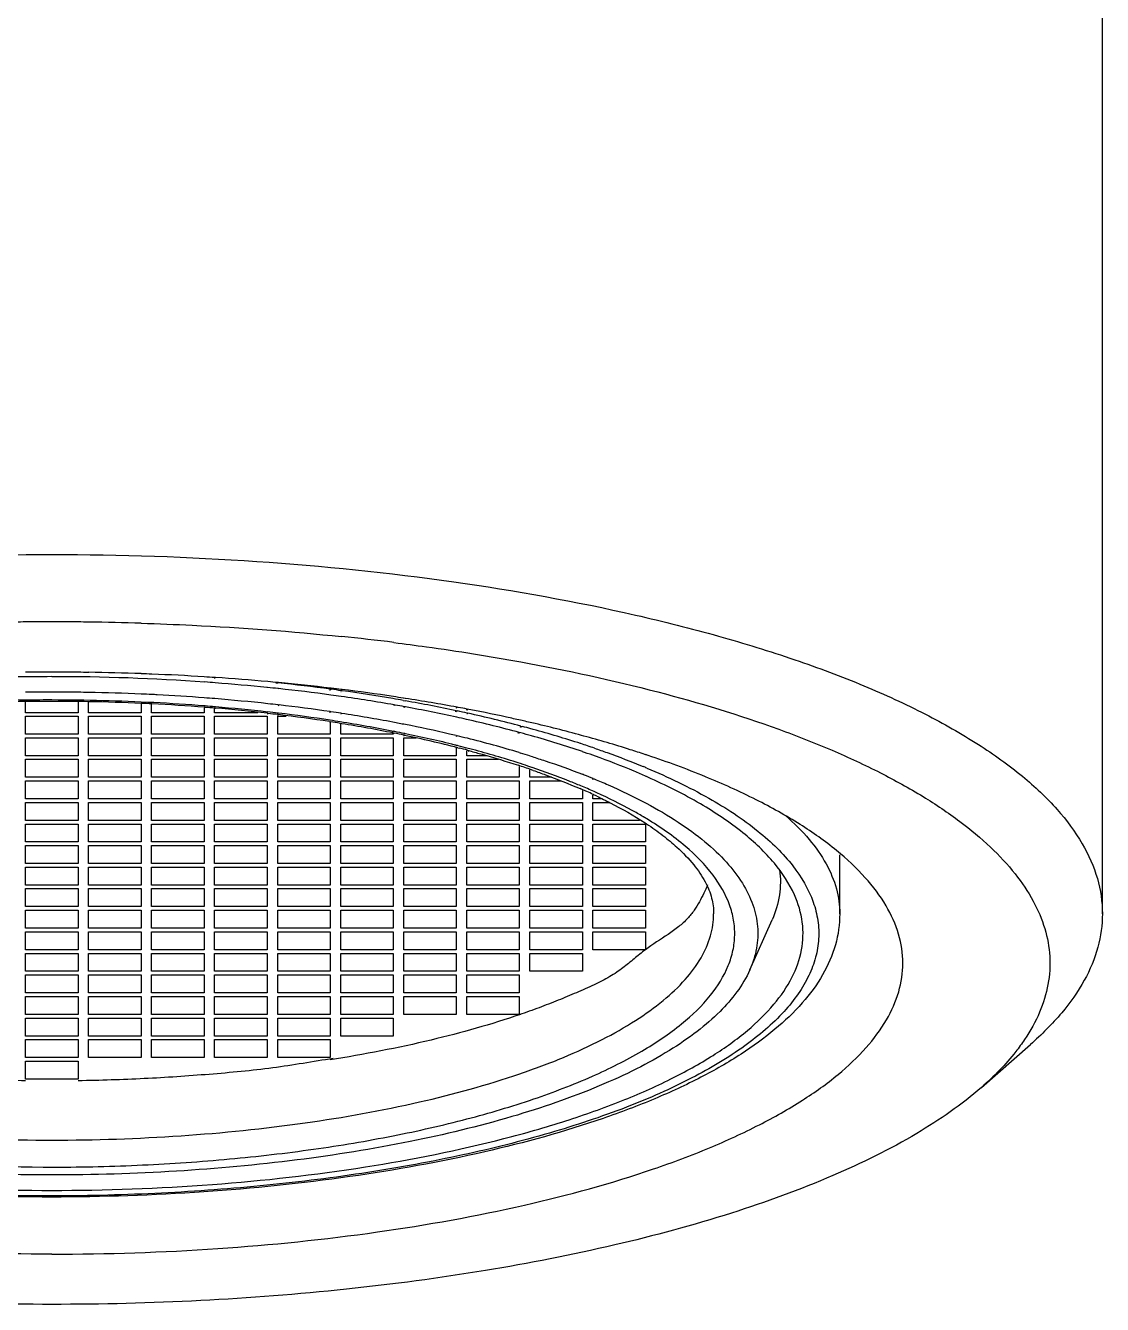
# Model space of a CAD drawing. Extents: x 0 to 1128, y 0 to 827.
# Drawn here: x 135.85 to 146.1, y 221.88 to 234.05 of the extents above; entities that cross this region are included whole.
import ezdxf

# ---------------------------------------------------------------- set-up
doc = ezdxf.new("R2010")
doc.units = 0
doc.header["$LTSCALE"] = 10
doc.header["$MEASUREMENT"] = 0
doc.layers.get('0').update_dxf_attribs({"linetype": 'CONTINUOUS'})
doc.layers.add('02___PRT_ALL_AXES', color=7, linetype='CONTINUOUS')

msp = doc.modelspace()

# ---------------------------------------------------------------- linework, layer by layer
at = {"color": 9, "linetype": 'Continuous'}
for p, q in [((138.236, 227.795), (138.255, 227.793)), ((138.236, 227.794), (138.255, 227.793)), ((138.748, 227.727), (138.756, 227.726)), ((138.755, 227.733), (138.763, 227.732)), ((138.854, 227.712), (138.859, 227.712)), ((138.862, 227.719), (138.866, 227.718)), ((136.105, 227.63), (136.083, 227.63)), ((137.559, 227.567), (137.554, 227.567)), ((137.563, 227.573), (137.558, 227.574)), ((137.658, 227.559), (137.654, 227.56)), ((137.662, 227.565), (137.658, 227.565)), ((139.449, 227.626), (139.47, 227.622)), ((138.258, 227.499), (138.253, 227.5)), ((138.262, 227.504), (138.258, 227.504)), ((139.945, 227.523), (139.957, 227.521)), ((139.954, 227.528), (139.965, 227.526)), ((140.053, 227.502), (140.06, 227.501)), ((140.059, 227.505), (140.065, 227.504)), ((139.358, 227.324), (139.347, 227.326)), ((139.367, 227.329), (139.356, 227.332)), ((139.461, 227.304), (139.455, 227.305)), ((139.47, 227.309), (139.463, 227.31)), ((140.558, 227.377), (140.573, 227.372)), ((140.57, 227.382), (140.585, 227.378)), ((140.082, 227.165), (140.067, 227.169)), ((141.737, 226.517), (141.73, 226.521)), ((141.736, 226.516), (141.73, 226.521)), ((136.125, 222.909), (136.105, 222.91)), ((136.125, 222.909), (136.105, 222.909))]:
    msp.add_line(p, q, dxfattribs=at)
at = {"color": 7, "linetype": 'Continuous'}
for p, q in [((138.157, 227.748), (138.152, 227.748)), ((138.158, 227.749), (138.154, 227.75)), ((138.263, 227.738), (138.258, 227.739)), ((138.262, 227.737), (138.258, 227.738)), ((135.854, 227.509), (135.854, 227.612)), ((136.354, 227.612), (136.354, 227.509)), ((136.454, 227.509), (136.454, 227.609)), ((136.954, 227.597), (136.954, 227.509)), ((137.054, 227.509), (137.054, 227.593)), ((137.553, 227.556), (137.558, 227.555)), ((137.554, 227.556), (137.554, 227.509)), ((137.557, 227.561), (137.561, 227.561)), ((137.653, 227.548), (137.657, 227.548)), ((137.654, 227.509), (137.654, 227.548)), ((137.656, 227.553), (137.661, 227.552)), ((138.256, 227.58), (138.264, 227.579)), ((138.26, 227.584), (138.268, 227.583)), ((139.368, 227.578), (139.357, 227.581)), ((139.373, 227.582), (139.361, 227.584)), ((139.464, 227.559), (139.453, 227.562)), ((139.472, 227.564), (139.46, 227.566)), ((136.354, 227.509), (135.854, 227.509)), ((135.854, 227.304), (135.854, 227.475)), ((135.854, 227.475), (136.354, 227.475)), ((136.354, 227.475), (136.354, 227.304)), ((136.954, 227.509), (136.454, 227.509)), ((136.454, 227.304), (136.454, 227.475)), ((136.454, 227.475), (136.954, 227.475)), ((136.954, 227.475), (136.954, 227.304)), ((137.554, 227.509), (137.054, 227.509)), ((137.054, 227.304), (137.054, 227.475)), ((137.054, 227.475), (137.554, 227.475)), ((137.554, 227.475), (137.554, 227.304)), ((138.066, 227.509), (137.654, 227.509)), ((137.654, 227.304), (137.654, 227.475)), ((137.654, 227.475), (138.154, 227.475)), ((138.153, 227.498), (138.157, 227.498)), ((138.154, 227.475), (138.154, 227.304)), ((138.157, 227.503), (138.162, 227.502)), ((138.251, 227.486), (138.256, 227.485)), ((138.254, 227.304), (138.254, 227.475)), ((138.254, 227.475), (138.336, 227.475)), ((138.257, 227.491), (138.261, 227.49)), ((138.747, 227.514), (138.755, 227.513)), ((138.753, 227.519), (138.761, 227.518)), ((138.853, 227.5), (138.858, 227.499)), ((138.858, 227.503), (138.862, 227.503)), ((138.748, 227.423), (138.759, 227.422)), ((138.748, 227.423), (138.759, 227.422)), ((138.754, 227.422), (138.754, 227.304)), ((138.844, 227.408), (138.865, 227.405)), ((138.854, 227.304), (138.854, 227.404)), ((139.345, 227.313), (139.356, 227.311)), ((139.352, 227.317), (139.362, 227.315)), ((139.354, 227.311), (139.354, 227.304)), ((140.556, 227.312), (140.541, 227.316)), ((140.569, 227.317), (140.554, 227.321)), ((136.354, 227.304), (135.854, 227.304)), ((135.854, 227.099), (135.854, 227.27)), ((135.854, 227.27), (136.354, 227.27)), ((136.354, 227.27), (136.354, 227.099)), ((136.954, 227.304), (136.454, 227.304)), ((136.454, 227.099), (136.454, 227.27)), ((136.454, 227.27), (136.954, 227.27)), ((136.954, 227.27), (136.954, 227.099)), ((137.554, 227.304), (137.054, 227.304)), ((137.054, 227.099), (137.054, 227.27)), ((137.054, 227.27), (137.554, 227.27)), ((137.554, 227.27), (137.554, 227.099)), ((138.154, 227.304), (137.654, 227.304)), ((137.654, 227.099), (137.654, 227.27)), ((137.654, 227.27), (138.154, 227.27)), ((138.154, 227.27), (138.154, 227.099)), ((138.754, 227.304), (138.254, 227.304)), ((138.254, 227.099), (138.254, 227.27)), ((138.254, 227.27), (138.754, 227.27)), ((138.754, 227.27), (138.754, 227.099)), ((139.354, 227.304), (138.854, 227.304)), ((138.854, 227.099), (138.854, 227.27)), ((138.854, 227.27), (139.354, 227.27)), ((139.354, 227.27), (139.354, 227.099)), ((139.452, 227.293), (139.459, 227.292)), ((139.454, 227.099), (139.454, 227.27)), ((139.454, 227.27), (139.571, 227.27)), ((139.456, 227.295), (139.462, 227.294)), ((139.95, 227.289), (139.959, 227.287)), ((139.953, 227.291), (139.963, 227.289)), ((136.354, 227.099), (135.854, 227.099)), ((135.854, 226.894), (135.854, 227.065)), ((135.854, 227.065), (136.354, 227.065)), ((136.354, 227.065), (136.354, 226.894)), ((136.954, 227.099), (136.454, 227.099)), ((136.454, 226.894), (136.454, 227.065)), ((136.454, 227.065), (136.954, 227.065)), ((136.954, 227.065), (136.954, 226.894)), ((137.554, 227.099), (137.054, 227.099)), ((137.054, 226.894), (137.054, 227.065)), ((137.054, 227.065), (137.554, 227.065)), ((137.554, 227.065), (137.554, 226.894)), ((138.154, 227.099), (137.654, 227.099)), ((137.654, 226.894), (137.654, 227.065)), ((137.654, 227.065), (138.154, 227.065)), ((138.154, 227.065), (138.154, 226.894)), ((138.754, 227.099), (138.254, 227.099)), ((138.254, 226.894), (138.254, 227.065)), ((138.254, 227.065), (138.754, 227.065)), ((138.754, 227.065), (138.754, 226.894)), ((139.354, 227.099), (138.854, 227.099)), ((138.854, 226.894), (138.854, 227.065)), ((138.854, 227.065), (139.354, 227.065)), ((139.354, 227.065), (139.354, 226.894)), ((139.954, 227.099), (139.454, 227.099)), ((139.454, 226.894), (139.454, 227.065)), ((139.454, 227.065), (139.954, 227.065)), ((139.954, 227.173), (139.954, 227.099)), ((139.954, 227.065), (139.954, 226.894)), ((139.968, 227.176), (139.982, 227.172)), ((140.054, 227.099), (140.054, 227.147)), ((140.245, 227.099), (140.054, 227.099)), ((140.054, 226.894), (140.054, 227.065)), ((140.054, 227.065), (140.355, 227.065)), ((140.061, 227.152), (140.074, 227.148)), ((140.066, 227.145), (140.074, 227.142)), ((140.074, 227.148), (140.082, 227.146)), ((140.553, 227.13), (140.567, 227.125)), ((140.654, 227.097), (140.675, 227.092)), ((140.655, 227.098), (140.675, 227.092)), ((140.554, 226.997), (140.554, 226.894)), ((140.654, 226.894), (140.654, 226.964)), ((136.354, 226.894), (135.854, 226.894)), ((135.854, 226.689), (135.854, 226.86)), ((135.854, 226.86), (136.354, 226.86)), ((136.354, 226.86), (136.354, 226.689)), ((136.954, 226.894), (136.454, 226.894)), ((136.454, 226.689), (136.454, 226.86)), ((136.454, 226.86), (136.954, 226.86)), ((136.954, 226.86), (136.954, 226.689)), ((137.554, 226.894), (137.054, 226.894)), ((137.054, 226.689), (137.054, 226.86)), ((137.054, 226.86), (137.554, 226.86)), ((137.554, 226.86), (137.554, 226.689)), ((138.154, 226.894), (137.654, 226.894)), ((137.654, 226.689), (137.654, 226.86)), ((137.654, 226.86), (138.154, 226.86)), ((138.154, 226.86), (138.154, 226.689)), ((138.754, 226.894), (138.254, 226.894)), ((138.254, 226.689), (138.254, 226.86)), ((138.254, 226.86), (138.754, 226.86)), ((138.754, 226.86), (138.754, 226.689)), ((139.354, 226.894), (138.854, 226.894)), ((138.854, 226.689), (138.854, 226.86)), ((138.854, 226.86), (139.354, 226.86)), ((139.354, 226.86), (139.354, 226.689)), ((139.954, 226.894), (139.454, 226.894)), ((139.454, 226.689), (139.454, 226.86)), ((139.454, 226.86), (139.954, 226.86)), ((139.954, 226.86), (139.954, 226.689)), ((140.554, 226.894), (140.054, 226.894)), ((140.054, 226.689), (140.054, 226.86)), ((140.054, 226.86), (140.554, 226.86)), ((140.554, 226.86), (140.554, 226.689)), ((140.862, 226.894), (140.654, 226.894)), ((140.654, 226.689), (140.654, 226.86)), ((140.654, 226.86), (140.95, 226.86)), ((141.249, 226.88), (141.26, 226.876)), ((141.257, 226.882), (141.268, 226.878)), ((141.154, 226.768), (141.154, 226.689)), ((141.254, 226.689), (141.254, 226.723)), ((136.354, 226.689), (135.854, 226.689)), ((135.854, 226.483), (135.854, 226.654)), ((135.854, 226.654), (136.354, 226.654)), ((136.354, 226.654), (136.354, 226.483)), ((136.954, 226.689), (136.454, 226.689)), ((136.454, 226.483), (136.454, 226.654)), ((136.454, 226.654), (136.954, 226.654)), ((136.954, 226.654), (136.954, 226.483)), ((137.554, 226.689), (137.054, 226.689)), ((137.054, 226.483), (137.054, 226.654)), ((137.054, 226.654), (137.554, 226.654)), ((137.554, 226.654), (137.554, 226.483)), ((138.154, 226.689), (137.654, 226.689)), ((137.654, 226.483), (137.654, 226.654)), ((137.654, 226.654), (138.154, 226.654)), ((138.154, 226.654), (138.154, 226.483)), ((138.754, 226.689), (138.254, 226.689)), ((138.254, 226.483), (138.254, 226.654)), ((138.254, 226.654), (138.754, 226.654)), ((138.754, 226.654), (138.754, 226.483)), ((139.354, 226.689), (138.854, 226.689)), ((138.854, 226.483), (138.854, 226.654)), ((138.854, 226.654), (139.354, 226.654)), ((139.354, 226.654), (139.354, 226.483)), ((139.954, 226.689), (139.454, 226.689)), ((139.454, 226.483), (139.454, 226.654)), ((139.454, 226.654), (139.954, 226.654)), ((139.954, 226.654), (139.954, 226.483)), ((140.554, 226.689), (140.054, 226.689)), ((140.054, 226.483), (140.054, 226.654)), ((140.054, 226.654), (140.554, 226.654)), ((140.554, 226.654), (140.554, 226.483)), ((141.154, 226.689), (140.654, 226.689)), ((140.654, 226.483), (140.654, 226.654)), ((140.654, 226.654), (141.154, 226.654)), ((141.154, 226.654), (141.154, 226.483)), ((141.332, 226.689), (141.254, 226.689)), ((141.254, 226.483), (141.254, 226.654)), ((141.254, 226.654), (141.408, 226.654)), ((136.354, 226.483), (135.854, 226.483)), ((136.954, 226.483), (136.454, 226.483)), ((137.554, 226.483), (137.054, 226.483)), ((138.154, 226.483), (137.654, 226.483)), ((138.754, 226.483), (138.254, 226.483)), ((139.354, 226.483), (138.854, 226.483)), ((139.954, 226.483), (139.454, 226.483)), ((140.554, 226.483), (140.054, 226.483)), ((141.154, 226.483), (140.654, 226.483)), ((141.699, 226.483), (141.254, 226.483)), ((135.854, 226.278), (135.854, 226.449)), ((135.854, 226.449), (136.354, 226.449)), ((136.354, 226.449), (136.354, 226.278)), ((136.454, 226.278), (136.454, 226.449)), ((136.454, 226.449), (136.954, 226.449)), ((136.954, 226.449), (136.954, 226.278)), ((137.054, 226.278), (137.054, 226.449)), ((137.054, 226.449), (137.554, 226.449)), ((137.554, 226.449), (137.554, 226.278)), ((137.654, 226.278), (137.654, 226.449)), ((137.654, 226.449), (138.154, 226.449)), ((138.154, 226.449), (138.154, 226.278)), ((138.254, 226.278), (138.254, 226.449)), ((138.254, 226.449), (138.754, 226.449)), ((138.754, 226.449), (138.754, 226.278)), ((138.854, 226.278), (138.854, 226.449)), ((138.854, 226.449), (139.354, 226.449)), ((139.354, 226.449), (139.354, 226.278)), ((139.454, 226.278), (139.454, 226.449)), ((139.454, 226.449), (139.954, 226.449)), ((139.954, 226.449), (139.954, 226.278)), ((140.054, 226.278), (140.054, 226.449)), ((140.054, 226.449), (140.554, 226.449)), ((140.554, 226.449), (140.554, 226.278)), ((140.654, 226.278), (140.654, 226.449)), ((140.654, 226.449), (141.154, 226.449)), ((141.154, 226.449), (141.154, 226.278)), ((141.254, 226.278), (141.254, 226.449)), ((141.254, 226.449), (141.754, 226.449)), ((141.754, 226.449), (141.754, 226.278)), ((136.354, 226.278), (135.854, 226.278)), ((135.854, 226.073), (135.854, 226.244)), ((135.854, 226.244), (136.354, 226.244)), ((136.354, 226.244), (136.354, 226.073)), ((136.954, 226.278), (136.454, 226.278)), ((136.454, 226.073), (136.454, 226.244)), ((136.454, 226.244), (136.954, 226.244)), ((136.954, 226.244), (136.954, 226.073)), ((137.554, 226.278), (137.054, 226.278)), ((137.054, 226.073), (137.054, 226.244)), ((137.054, 226.244), (137.554, 226.244)), ((137.554, 226.244), (137.554, 226.073)), ((138.154, 226.278), (137.654, 226.278)), ((137.654, 226.073), (137.654, 226.244)), ((137.654, 226.244), (138.154, 226.244)), ((138.154, 226.244), (138.154, 226.073)), ((138.754, 226.278), (138.254, 226.278)), ((138.254, 226.073), (138.254, 226.244)), ((138.254, 226.244), (138.754, 226.244)), ((138.754, 226.244), (138.754, 226.073)), ((139.354, 226.278), (138.854, 226.278)), ((138.854, 226.073), (138.854, 226.244)), ((138.854, 226.244), (139.354, 226.244)), ((139.354, 226.244), (139.354, 226.073)), ((139.954, 226.278), (139.454, 226.278)), ((139.454, 226.073), (139.454, 226.244)), ((139.454, 226.244), (139.954, 226.244)), ((139.954, 226.244), (139.954, 226.073)), ((140.554, 226.278), (140.054, 226.278)), ((140.054, 226.073), (140.054, 226.244)), ((140.054, 226.244), (140.554, 226.244)), ((140.554, 226.244), (140.554, 226.073)), ((141.154, 226.278), (140.654, 226.278)), ((140.654, 226.073), (140.654, 226.244)), ((140.654, 226.244), (141.154, 226.244)), ((141.154, 226.244), (141.154, 226.073)), ((141.754, 226.278), (141.254, 226.278)), ((141.254, 226.073), (141.254, 226.244)), ((141.254, 226.244), (141.754, 226.244)), ((141.754, 226.244), (141.754, 226.073)), ((143.604, 225.595), (143.604, 226.155)), ((136.354, 226.073), (135.854, 226.073)), ((135.854, 225.868), (135.854, 226.039)), ((135.854, 226.039), (136.354, 226.039)), ((136.354, 226.039), (136.354, 225.868)), ((136.954, 226.073), (136.454, 226.073)), ((136.454, 225.868), (136.454, 226.039)), ((136.454, 226.039), (136.954, 226.039)), ((136.954, 226.039), (136.954, 225.868)), ((137.554, 226.073), (137.054, 226.073)), ((137.054, 225.868), (137.054, 226.039)), ((137.054, 226.039), (137.554, 226.039)), ((137.554, 226.039), (137.554, 225.868)), ((138.154, 226.073), (137.654, 226.073)), ((137.654, 225.868), (137.654, 226.039)), ((137.654, 226.039), (138.154, 226.039)), ((138.154, 226.039), (138.154, 225.868)), ((138.754, 226.073), (138.254, 226.073)), ((138.254, 225.868), (138.254, 226.039)), ((138.254, 226.039), (138.754, 226.039)), ((138.754, 226.039), (138.754, 225.868)), ((139.354, 226.073), (138.854, 226.073)), ((138.854, 225.868), (138.854, 226.039)), ((138.854, 226.039), (139.354, 226.039)), ((139.354, 226.039), (139.354, 225.868)), ((139.954, 226.073), (139.454, 226.073)), ((139.454, 225.868), (139.454, 226.039)), ((139.454, 226.039), (139.954, 226.039)), ((139.954, 226.039), (139.954, 225.868)), ((140.554, 226.073), (140.054, 226.073)), ((140.054, 225.868), (140.054, 226.039)), ((140.054, 226.039), (140.554, 226.039)), ((140.554, 226.039), (140.554, 225.868)), ((141.154, 226.073), (140.654, 226.073)), ((140.654, 225.868), (140.654, 226.039)), ((140.654, 226.039), (141.154, 226.039)), ((141.154, 226.039), (141.154, 225.868)), ((141.754, 226.073), (141.254, 226.073)), ((141.254, 225.868), (141.254, 226.039)), ((141.254, 226.039), (141.754, 226.039)), ((141.754, 226.039), (141.754, 225.868)), ((136.354, 225.868), (135.854, 225.868)), ((136.954, 225.868), (136.454, 225.868)), ((137.554, 225.868), (137.054, 225.868)), ((138.154, 225.868), (137.654, 225.868)), ((138.754, 225.868), (138.254, 225.868)), ((139.354, 225.868), (138.854, 225.868)), ((139.954, 225.868), (139.454, 225.868)), ((140.554, 225.868), (140.054, 225.868)), ((141.154, 225.868), (140.654, 225.868)), ((141.754, 225.868), (141.254, 225.868)), ((135.854, 225.663), (135.854, 225.834)), ((135.854, 225.834), (136.354, 225.834)), ((136.354, 225.834), (136.354, 225.663)), ((136.454, 225.663), (136.454, 225.834)), ((136.454, 225.834), (136.954, 225.834)), ((136.954, 225.834), (136.954, 225.663)), ((137.054, 225.663), (137.054, 225.834)), ((137.054, 225.834), (137.554, 225.834)), ((137.554, 225.834), (137.554, 225.663)), ((137.654, 225.663), (137.654, 225.834)), ((137.654, 225.834), (138.154, 225.834)), ((138.154, 225.834), (138.154, 225.663)), ((138.254, 225.663), (138.254, 225.834)), ((138.254, 225.834), (138.754, 225.834)), ((138.754, 225.834), (138.754, 225.663)), ((138.854, 225.663), (138.854, 225.834)), ((138.854, 225.834), (139.354, 225.834)), ((139.354, 225.834), (139.354, 225.663)), ((139.454, 225.663), (139.454, 225.834)), ((139.454, 225.834), (139.954, 225.834)), ((139.954, 225.834), (139.954, 225.663)), ((140.054, 225.663), (140.054, 225.834)), ((140.054, 225.834), (140.554, 225.834)), ((140.554, 225.834), (140.554, 225.663)), ((140.654, 225.663), (140.654, 225.834)), ((140.654, 225.834), (141.154, 225.834)), ((141.154, 225.834), (141.154, 225.663)), ((141.254, 225.663), (141.254, 225.834)), ((141.254, 225.834), (141.754, 225.834)), ((141.754, 225.834), (141.754, 225.663)), ((136.354, 225.663), (135.854, 225.663)), ((135.854, 225.457), (135.854, 225.628)), ((135.854, 225.628), (136.354, 225.628)), ((136.354, 225.628), (136.354, 225.457)), ((136.954, 225.663), (136.454, 225.663)), ((136.454, 225.457), (136.454, 225.628)), ((136.454, 225.628), (136.954, 225.628)), ((136.954, 225.628), (136.954, 225.457)), ((137.554, 225.663), (137.054, 225.663)), ((137.054, 225.457), (137.054, 225.628)), ((137.054, 225.628), (137.554, 225.628)), ((137.554, 225.628), (137.554, 225.457)), ((138.154, 225.663), (137.654, 225.663)), ((137.654, 225.457), (137.654, 225.628)), ((137.654, 225.628), (138.154, 225.628)), ((138.154, 225.628), (138.154, 225.457)), ((138.754, 225.663), (138.254, 225.663)), ((138.254, 225.457), (138.254, 225.628)), ((138.254, 225.628), (138.754, 225.628)), ((138.754, 225.628), (138.754, 225.457)), ((139.354, 225.663), (138.854, 225.663)), ((138.854, 225.457), (138.854, 225.628)), ((138.854, 225.628), (139.354, 225.628)), ((139.354, 225.628), (139.354, 225.457)), ((139.954, 225.663), (139.454, 225.663)), ((139.454, 225.457), (139.454, 225.628)), ((139.454, 225.628), (139.954, 225.628)), ((139.954, 225.628), (139.954, 225.457)), ((140.554, 225.663), (140.054, 225.663)), ((140.054, 225.457), (140.054, 225.628)), ((140.054, 225.628), (140.554, 225.628)), ((140.554, 225.628), (140.554, 225.457)), ((141.154, 225.663), (140.654, 225.663)), ((140.654, 225.457), (140.654, 225.628)), ((140.654, 225.628), (141.154, 225.628)), ((141.154, 225.628), (141.154, 225.457)), ((141.754, 225.663), (141.254, 225.663)), ((141.254, 225.457), (141.254, 225.628)), ((141.254, 225.628), (141.754, 225.628)), ((141.754, 225.628), (141.754, 225.457)), ((142.748, 225.06), (142.96, 225.537)), ((136.354, 225.457), (135.854, 225.457)), ((135.854, 225.252), (135.854, 225.423)), ((135.854, 225.423), (136.354, 225.423)), ((136.354, 225.423), (136.354, 225.252)), ((136.954, 225.457), (136.454, 225.457)), ((136.454, 225.252), (136.454, 225.423)), ((136.454, 225.423), (136.954, 225.423)), ((136.954, 225.423), (136.954, 225.252)), ((137.554, 225.457), (137.054, 225.457)), ((137.054, 225.252), (137.054, 225.423)), ((137.054, 225.423), (137.554, 225.423)), ((137.554, 225.423), (137.554, 225.252)), ((138.154, 225.457), (137.654, 225.457)), ((137.654, 225.252), (137.654, 225.423)), ((137.654, 225.423), (138.154, 225.423)), ((138.154, 225.423), (138.154, 225.252)), ((138.754, 225.457), (138.254, 225.457)), ((138.254, 225.252), (138.254, 225.423)), ((138.254, 225.423), (138.754, 225.423)), ((138.754, 225.423), (138.754, 225.252)), ((139.354, 225.457), (138.854, 225.457)), ((138.854, 225.252), (138.854, 225.423)), ((138.854, 225.423), (139.354, 225.423)), ((139.354, 225.423), (139.354, 225.252)), ((139.954, 225.457), (139.454, 225.457)), ((139.454, 225.252), (139.454, 225.423)), ((139.454, 225.423), (139.954, 225.423)), ((139.954, 225.423), (139.954, 225.252)), ((140.554, 225.457), (140.054, 225.457)), ((140.054, 225.252), (140.054, 225.423)), ((140.054, 225.423), (140.554, 225.423)), ((140.554, 225.423), (140.554, 225.252)), ((141.154, 225.457), (140.654, 225.457)), ((140.654, 225.252), (140.654, 225.423)), ((140.654, 225.423), (141.154, 225.423)), ((141.154, 225.423), (141.154, 225.252)), ((141.754, 225.457), (141.254, 225.457)), ((141.254, 225.252), (141.254, 225.423)), ((141.254, 225.423), (141.754, 225.423)), ((141.754, 225.423), (141.754, 225.252)), ((136.354, 225.252), (135.854, 225.252)), ((136.954, 225.252), (136.454, 225.252)), ((137.554, 225.252), (137.054, 225.252)), ((138.154, 225.252), (137.654, 225.252)), ((138.754, 225.252), (138.254, 225.252)), ((139.354, 225.252), (138.854, 225.252)), ((139.954, 225.252), (139.454, 225.252)), ((140.554, 225.252), (140.054, 225.252)), ((141.154, 225.252), (140.654, 225.252)), ((141.754, 225.252), (141.254, 225.252)), ((135.854, 225.047), (135.854, 225.218)), ((135.854, 225.218), (136.354, 225.218)), ((136.354, 225.218), (136.354, 225.047)), ((136.454, 225.047), (136.454, 225.218)), ((136.454, 225.218), (136.954, 225.218)), ((136.954, 225.218), (136.954, 225.047)), ((137.054, 225.047), (137.054, 225.218)), ((137.054, 225.218), (137.554, 225.218)), ((137.554, 225.218), (137.554, 225.047)), ((137.654, 225.047), (137.654, 225.218)), ((137.654, 225.218), (138.154, 225.218)), ((138.154, 225.218), (138.154, 225.047)), ((138.254, 225.047), (138.254, 225.218)), ((138.254, 225.218), (138.754, 225.218)), ((138.754, 225.218), (138.754, 225.047)), ((138.854, 225.047), (138.854, 225.218)), ((138.854, 225.218), (139.354, 225.218)), ((139.354, 225.218), (139.354, 225.047)), ((139.454, 225.047), (139.454, 225.218)), ((139.454, 225.218), (139.954, 225.218)), ((139.954, 225.218), (139.954, 225.047)), ((140.054, 225.047), (140.054, 225.218)), ((140.054, 225.218), (140.554, 225.218)), ((140.554, 225.218), (140.554, 225.047)), ((140.654, 225.047), (140.654, 225.218)), ((140.654, 225.218), (141.154, 225.218)), ((141.154, 225.218), (141.154, 225.047)), ((136.354, 225.047), (135.854, 225.047)), ((135.854, 224.842), (135.854, 225.013)), ((135.854, 225.013), (136.354, 225.013)), ((136.354, 225.013), (136.354, 224.842)), ((136.954, 225.047), (136.454, 225.047)), ((136.454, 224.842), (136.454, 225.013)), ((136.454, 225.013), (136.954, 225.013)), ((136.954, 225.013), (136.954, 224.842)), ((137.554, 225.047), (137.054, 225.047)), ((137.054, 224.842), (137.054, 225.013)), ((137.054, 225.013), (137.554, 225.013)), ((137.554, 225.013), (137.554, 224.842)), ((138.154, 225.047), (137.654, 225.047)), ((137.654, 224.842), (137.654, 225.013)), ((137.654, 225.013), (138.154, 225.013)), ((138.154, 225.013), (138.154, 224.842)), ((138.754, 225.047), (138.254, 225.047)), ((138.254, 224.842), (138.254, 225.013)), ((138.254, 225.013), (138.754, 225.013)), ((138.754, 225.013), (138.754, 224.842)), ((139.354, 225.047), (138.854, 225.047)), ((138.854, 224.842), (138.854, 225.013)), ((138.854, 225.013), (139.354, 225.013)), ((139.354, 225.013), (139.354, 224.842)), ((139.954, 225.047), (139.454, 225.047)), ((139.454, 224.842), (139.454, 225.013)), ((139.454, 225.013), (139.954, 225.013)), ((139.954, 225.013), (139.954, 224.842)), ((140.554, 225.047), (140.054, 225.047)), ((140.054, 224.842), (140.054, 225.013)), ((140.054, 225.013), (140.554, 225.013)), ((140.554, 225.013), (140.554, 224.842)), ((141.154, 225.047), (140.654, 225.047)), ((136.354, 224.842), (135.854, 224.842)), ((135.854, 224.637), (135.854, 224.808)), ((135.854, 224.808), (136.354, 224.808)), ((136.354, 224.808), (136.354, 224.637)), ((136.954, 224.842), (136.454, 224.842)), ((136.454, 224.637), (136.454, 224.808)), ((136.454, 224.808), (136.954, 224.808)), ((136.954, 224.808), (136.954, 224.637)), ((137.554, 224.842), (137.054, 224.842)), ((137.054, 224.637), (137.054, 224.808)), ((137.054, 224.808), (137.554, 224.808)), ((137.554, 224.808), (137.554, 224.637)), ((138.154, 224.842), (137.654, 224.842)), ((137.654, 224.637), (137.654, 224.808)), ((137.654, 224.808), (138.154, 224.808)), ((138.154, 224.808), (138.154, 224.637)), ((138.754, 224.842), (138.254, 224.842)), ((138.254, 224.637), (138.254, 224.808)), ((138.254, 224.808), (138.754, 224.808)), ((138.754, 224.808), (138.754, 224.637)), ((139.354, 224.842), (138.854, 224.842)), ((138.854, 224.637), (138.854, 224.808)), ((138.854, 224.808), (139.354, 224.808)), ((139.354, 224.808), (139.354, 224.637)), ((139.954, 224.842), (139.454, 224.842)), ((139.454, 224.637), (139.454, 224.808)), ((139.454, 224.808), (139.954, 224.808)), ((139.954, 224.808), (139.954, 224.637)), ((140.554, 224.842), (140.054, 224.842)), ((140.054, 224.637), (140.054, 224.808)), ((140.054, 224.808), (140.554, 224.808)), ((140.554, 224.808), (140.554, 224.637)), ((136.354, 224.637), (135.854, 224.637)), ((136.954, 224.637), (136.454, 224.637)), ((137.554, 224.637), (137.054, 224.637)), ((138.154, 224.637), (137.654, 224.637)), ((138.754, 224.637), (138.254, 224.637)), ((139.354, 224.637), (138.854, 224.637)), ((139.954, 224.637), (139.454, 224.637)), ((140.554, 224.637), (140.054, 224.637)), ((135.854, 224.431), (135.854, 224.602)), ((135.854, 224.602), (136.354, 224.602)), ((136.354, 224.602), (136.354, 224.431)), ((136.454, 224.431), (136.454, 224.602)), ((136.454, 224.602), (136.954, 224.602)), ((136.954, 224.602), (136.954, 224.431)), ((137.054, 224.431), (137.054, 224.602)), ((137.054, 224.602), (137.554, 224.602)), ((137.554, 224.602), (137.554, 224.431)), ((137.654, 224.431), (137.654, 224.602)), ((137.654, 224.602), (138.154, 224.602)), ((138.154, 224.602), (138.154, 224.431)), ((138.254, 224.431), (138.254, 224.602)), ((138.254, 224.602), (138.754, 224.602)), ((138.754, 224.602), (138.754, 224.431)), ((138.854, 224.431), (138.854, 224.602)), ((138.854, 224.602), (139.354, 224.602)), ((139.354, 224.602), (139.354, 224.431)), ((136.354, 224.431), (135.854, 224.431)), ((135.854, 224.226), (135.854, 224.397)), ((135.854, 224.397), (136.354, 224.397)), ((136.354, 224.397), (136.354, 224.226)), ((136.954, 224.431), (136.454, 224.431)), ((136.454, 224.226), (136.454, 224.397)), ((136.454, 224.397), (136.954, 224.397)), ((136.954, 224.397), (136.954, 224.226)), ((137.554, 224.431), (137.054, 224.431)), ((137.054, 224.226), (137.054, 224.397)), ((137.054, 224.397), (137.554, 224.397)), ((137.554, 224.397), (137.554, 224.226)), ((138.154, 224.431), (137.654, 224.431)), ((137.654, 224.226), (137.654, 224.397)), ((137.654, 224.397), (138.154, 224.397)), ((138.154, 224.397), (138.154, 224.226)), ((138.754, 224.431), (138.254, 224.431)), ((138.254, 224.226), (138.254, 224.397)), ((138.254, 224.397), (138.754, 224.397)), ((138.754, 224.397), (138.754, 224.226)), ((139.354, 224.431), (138.854, 224.431)), ((144.953, 223.942), (145.419, 224.35)), ((136.354, 224.226), (135.854, 224.226)), ((135.854, 224.021), (135.854, 224.192)), ((135.854, 224.192), (136.354, 224.192)), ((136.354, 224.192), (136.354, 224.021)), ((136.954, 224.226), (136.454, 224.226)), ((137.554, 224.226), (137.054, 224.226)), ((138.154, 224.226), (137.654, 224.226)), ((138.754, 224.226), (138.254, 224.226)), ((136.354, 224.021), (135.854, 224.021))]:
    msp.add_line(p, q, dxfattribs=at)
for centre, radius, start, end in [((136.105, 200.637), 27.737, 90.5165, 90.7236), ((136.105, 200.657), 27.717, 90.0001, 90.5166), ((136.104, 200.657), 27.717, 89.4834, 89.9999), ((136.104, 200.637), 27.737, 89.2764, 89.4835), ((136.106, 200.715), 27.659, 88.2389, 89.2771), ((136.358, 204.095), 24.269, 82.8935, 84.0782), ((136.113, 207.392), 20.46, 85.9457, 90.0248), ((136.163, 208.157), 19.694, 85.641, 85.9326), ((136.212, 208.766), 19.082, 84.1608, 85.65), ((136.105, 208.099), 19.606, 90.0001, 90.7311), ((136.104, 208.099), 19.606, 89.2689, 89.9999), ((136.104, 208.095), 19.61, 88.976, 89.2691), ((136.107, 208.211), 19.494, 87.5039, 88.9768), ((136.12, 208.535), 19.17, 87.2034, 87.5003), ((136.125, 208.638), 19.067, 87.0475, 87.2033), ((136.138, 208.887), 18.817, 85.6793, 87.049), ((136.268, 209.317), 18.529, 83.8325, 84.1438), ((136.356, 210.095), 17.746, 82.2125, 83.8309), ((136.444, 210.748), 17.087, 81.8765, 82.2082), ((136.104, 208.849), 18.768, 90.0001, 91.0742), ((136.104, 208.849), 18.768, 88.9258, 89.9999), ((136.107, 208.984), 18.633, 87.3905, 88.9269), ((136.122, 209.337), 18.28, 87.0693, 87.3861), ((136.138, 209.64), 17.977, 85.473, 87.0714), ((136.17, 209.333), 18.37, 85.3623, 85.6741), ((136.178, 210.168), 17.447, 85.1387, 85.451), ((136.211, 209.826), 17.875, 83.743, 85.3658), ((136.223, 210.692), 16.922, 83.4376, 85.1284), ((136.287, 210.553), 17.144, 83.3941, 83.731), ((136.361, 211.175), 16.518, 81.6724, 83.3718), ((136.596, 211.771), 16.053, 80.08, 81.8974), ((136.732, 212.561), 15.251, 79.697, 80.0292), ((136.944, 213.682), 14.11, 77.6631, 79.6809), ((136.304, 211.424), 16.185, 83.0705, 83.4094), ((136.387, 212.092), 15.513, 81.2448, 83.061), ((136.491, 212.095), 15.589, 81.2681, 81.6276), ((136.615, 212.886), 14.788, 79.3385, 81.2591), ((137.131, 214.548), 13.224, 77.24, 77.6536), ((137.423, 215.792), 11.946, 74.8062, 77.2855), ((136.532, 213.069), 14.524, 80.841, 81.1804), ((136.667, 213.882), 13.7, 78.6983, 80.767), ((136.809, 213.947), 13.709, 78.8106, 79.3146), ((136.887, 215.02), 12.542, 78.1803, 78.62), ((136.972, 214.762), 12.879, 76.9054, 78.8186), ((137.196, 215.752), 11.864, 76.5594, 76.8763), ((137.692, 216.793), 10.91, 74.1583, 74.7104), ((137.093, 215.983), 11.556, 75.5948, 78.1681), ((137.271, 216.067), 11.54, 76.0195, 76.5146), ((137.513, 217.022), 10.555, 73.2616, 76.0388), ((138.08, 218.115), 9.533, 71.1761, 74.2321), ((137.408, 217.247), 10.254, 75.0063, 75.4618), ((137.897, 218.335), 9.186, 72.5284, 73.1043), ((138.343, 218.9), 8.704, 71.0098, 71.1498), ((138.436, 219.167), 8.422, 70.2787, 71.0142), ((138.078, 219.499), 7.904, 70.8665, 71.8143), ((138.189, 219.821), 7.563, 70.7163, 70.8587), ((138.635, 220.456), 6.94, 68.552, 68.7178), ((138.715, 220.657), 6.724, 67.7829, 68.5553), ((139.249, 221.223), 6.21, 65.9643, 66.1145), ((138.921, 221.698), 5.548, 66.0347, 66.5116), ((138.977, 221.823), 5.411, 65.7757, 66.0338), ((139.05, 221.985), 5.234, 65.051, 65.7783), ((139.123, 222.143), 5.059, 64.7789, 65.0484), ((139.155, 222.209), 4.986, 64.622, 64.7786), ((140.107, 223.937), 3.011, 56.58, 56.9035)]:
    msp.add_arc(centre, radius, start, end, dxfattribs=at)
at = {"color": 9, "linetype": 'Continuous'}
for centre, radius, start, end in [((136.325, 209.473), 18.421, 82.419, 83.9872), ((136.433, 210.307), 17.58, 82.0581, 82.3813), ((136.536, 211.033), 16.847, 80.3849, 82.0486), ((136.089, 208.506), 19.124, 87.0467, 89.9515), ((136.137, 209.45), 18.179, 85.5163, 87.0467), ((136.172, 209.9), 17.728, 85.1913, 85.4988), ((136.24, 210.663), 16.961, 83.5085, 85.19), ((136.698, 212.019), 15.848, 80.0033, 80.367), ((136.855, 212.892), 14.96, 78.0427, 79.9304), ((136.302, 211.22), 16.402, 83.1528, 83.5043), ((136.409, 212.065), 15.55, 81.3279, 83.1546), ((136.515, 212.772), 14.835, 80.9465, 81.3218), ((137.093, 214.049), 13.779, 77.5707, 77.9704), ((137.311, 215.022), 12.782, 75.2295, 77.5568), ((136.691, 213.831), 13.761, 78.8332, 80.9757), ((136.861, 214.701), 12.875, 78.3373, 78.7728), ((137.117, 215.897), 11.652, 75.9678, 78.3499), ((137.632, 216.272), 11.492, 74.7034, 75.109), ((137.684, 216.464), 11.293, 74.578, 74.7026), ((137.906, 217.256), 10.47, 72.02, 74.5963), ((137.299, 216.637), 10.89, 75.7945, 75.9529), ((137.357, 216.865), 10.655, 75.267, 75.7958), ((138.289, 218.464), 9.203, 71.1058, 71.9628), ((137.695, 218.104), 9.371, 72.4256, 75.2423), ((137.925, 218.841), 8.598, 72.2711, 72.4027), ((137.993, 219.054), 8.375, 71.6002, 72.2735), ((138.075, 219.301), 8.114, 71.3153, 71.5982), ((139.091, 220.616), 6.906, 67.1916, 67.4935), ((138.895, 221.451), 5.813, 65.9328, 67.2765), ((139, 221.687), 5.555, 65.6397, 65.9284), ((139.873, 223.377), 3.651, 58.7234, 59.3055)]:
    msp.add_arc(centre, radius, start, end, dxfattribs=at)
at = {"color": 7, "linetype": 'Continuous'}
for points, knots in [([(126.104, 225.595), (126.104, 225.708), (126.139, 225.942), (126.291, 226.281), (126.538, 226.609), (126.874, 226.925), (127.298, 227.226), (127.805, 227.512), (128.39, 227.78), (129.049, 228.026), (129.775, 228.25), (130.853, 228.521), (132.317, 228.783), (134.174, 228.973), (135.454, 229.015), (136.104, 229.015)], [0, 0, 0, 0, 0.030298, 0.062672, 0.098774, 0.139689, 0.186011, 0.237975, 0.295565, 0.35858, 0.426682, 0.49943, 0.656656, 0.82537, 1, 1, 1, 1]), ([(136.104, 229.015), (136.755, 229.015), (138.035, 228.973), (139.892, 228.783), (141.356, 228.521), (142.434, 228.25), (143.16, 228.026), (143.819, 227.78), (144.404, 227.512), (144.911, 227.226), (145.335, 226.925), (145.671, 226.609), (145.917, 226.281), (146.07, 225.942), (146.104, 225.708), (146.104, 225.595)], [0, 0, 0, 0, 0.17463, 0.343344, 0.50057, 0.573318, 0.64142, 0.704435, 0.762025, 0.813989, 0.860311, 0.901226, 0.937328, 0.969702, 1, 1, 1, 1]), ([(136.956, 228.361), (137.117, 228.356), (137.753, 228.331), (138.389, 228.283), (138.862, 228.234)], [0, 0, 0, 0, 0.253073, 1, 1, 1, 1]), ([(139.361, 228.177), (139.464, 228.164), (139.867, 228.111), (140.269, 228.048), (140.567, 227.993)], [0, 0, 0, 0, 0.254905, 1, 1, 1, 1]), ([(140.567, 227.993), (141.005, 227.914), (141.834, 227.734), (142.821, 227.436), (143.521, 227.161), (143.981, 226.948), (144.388, 226.723), (144.741, 226.487), (145.036, 226.242), (145.273, 225.989), (145.45, 225.728), (145.564, 225.461), (145.614, 225.19), (145.596, 224.917), (145.513, 224.648), (145.419, 224.48), (145.363, 224.398)], [0, 0, 0, 0, 0.193301, 0.367621, 0.44667, 0.519903, 0.587147, 0.648367, 0.703698, 0.753511, 0.798484, 0.839686, 0.878609, 0.917075, 0.956981, 1, 1, 1, 1]), ([(136.104, 227.852), (135.982, 227.852), (135.497, 227.848), (135.012, 227.827), (134.649, 227.801)], [0, 0, 0, 0, 0.25135, 1, 1, 1, 1]), ([(140.082, 227.146), (140.122, 227.135), (140.277, 227.092), (140.431, 227.045), (140.545, 227.008)], [0, 0, 0, 0, 0.256695, 1, 1, 1, 1]), ([(140.675, 227.092), (140.717, 227.078), (140.878, 227.026), (141.037, 226.969), (141.154, 226.923)], [0, 0, 0, 0, 0.257707, 1, 1, 1, 1]), ([(141.763, 226.902), (141.725, 226.919), (141.565, 226.987), (141.402, 227.05), (141.278, 227.095)], [0, 0, 0, 0, 0.241307, 1, 1, 1, 1]), ([(140.687, 226.96), (140.726, 226.946), (140.876, 226.892), (141.024, 226.833), (141.133, 226.786)], [0, 0, 0, 0, 0.259415, 1, 1, 1, 1]), ([(141.268, 226.878), (141.312, 226.86), (141.479, 226.789), (141.644, 226.71), (141.763, 226.647)], [0, 0, 0, 0, 0.261568, 1, 1, 1, 1]), ([(143.173, 225.775), (143.124, 225.884), (142.98, 226.101), (142.671, 226.39), (142.263, 226.662), (141.949, 226.819), (141.778, 226.895)], [0, 0, 0, 0, 0.195236, 0.423871, 0.691599, 1, 1, 1, 1]), ([(141.291, 226.714), (141.334, 226.694), (141.491, 226.617), (141.644, 226.53), (141.751, 226.46)], [0, 0, 0, 0, 0.266469, 1, 1, 1, 1]), ([(141.763, 226.647), (141.866, 226.591), (142.059, 226.479), (142.316, 226.292), (142.524, 226.097), (142.68, 225.896), (142.783, 225.688), (142.831, 225.475), (142.821, 225.262), (142.777, 225.126), (142.748, 225.06)], [0, 0, 0, 0, 0.17066, 0.324044, 0.460871, 0.582809, 0.692763, 0.795118, 0.895522, 1, 1, 1, 1]), ([(141.765, 226.451), (141.819, 226.416), (141.918, 226.345), (142.071, 226.218), (142.211, 226.074), (142.324, 225.91), (142.39, 225.751), (142.404, 225.645), (142.404, 225.595)], [0, 0, 0, 0, 0.172518, 0.329912, 0.537726, 0.714188, 0.865038, 1, 1, 1, 1]), ([(143.031, 226.012), (143.042, 225.933), (143.042, 225.769), (142.994, 225.612), (142.96, 225.537)], [0, 0, 0, 0, 0.490737, 1, 1, 1, 1]), ([(142.346, 225.871), (142.335, 225.843), (142.31, 225.789), (142.269, 225.707), (142.219, 225.625), (142.154, 225.545), (142.07, 225.468), (141.934, 225.372), (141.824, 225.304), (141.754, 225.252)], [0, 0, 0, 0, 0.101263, 0.205391, 0.313631, 0.42951, 0.558246, 0.701777, 1, 1, 1, 1]), ([(129.036, 225.775), (128.999, 225.693), (128.947, 225.518), (128.956, 225.243), (129.053, 224.974), (129.233, 224.714), (129.49, 224.466), (129.822, 224.23), (130.225, 224.007), (130.694, 223.801), (131.226, 223.613), (132.035, 223.382), (133.157, 223.159), (134.596, 222.997), (135.595, 222.961), (136.104, 222.961)], [0, 0, 0, 0, 0.032535, 0.063976, 0.097002, 0.133883, 0.176128, 0.224546, 0.279442, 0.340772, 0.408249, 0.481411, 0.642242, 0.81741, 1, 1, 1, 1]), ([(136.104, 222.961), (136.614, 222.961), (137.613, 222.997), (139.052, 223.159), (140.174, 223.382), (140.983, 223.613), (141.514, 223.801), (141.984, 224.007), (142.387, 224.23), (142.719, 224.466), (142.976, 224.714), (143.156, 224.974), (143.253, 225.243), (143.262, 225.518), (143.21, 225.693), (143.173, 225.775)], [0, 0, 0, 0, 0.182589, 0.357757, 0.518588, 0.59175, 0.659228, 0.720557, 0.775454, 0.823872, 0.866116, 0.902997, 0.936024, 0.967465, 1, 1, 1, 1]), ([(136.104, 222.898), (135.622, 222.898), (134.673, 222.93), (133.296, 223.071), (132.024, 223.3), (131.057, 223.566), (130.376, 223.823), (129.936, 224.026), (129.551, 224.245), (129.225, 224.48), (128.961, 224.731), (128.761, 225.002), (128.634, 225.291), (128.604, 225.495), (128.604, 225.595)], [0, 0, 0, 0, 0.17077, 0.335806, 0.489756, 0.628005, 0.690168, 0.747313, 0.799373, 0.84651, 0.88918, 0.928243, 0.964686, 1, 1, 1, 1]), ([(143.604, 225.595), (143.604, 225.495), (143.575, 225.291), (143.448, 225.002), (143.248, 224.731), (142.983, 224.48), (142.658, 224.245), (142.273, 224.026), (141.833, 223.823), (141.152, 223.566), (140.185, 223.3), (138.913, 223.071), (137.536, 222.93), (136.587, 222.898), (136.104, 222.898)], [0, 0, 0, 0, 0.035314, 0.071757, 0.110821, 0.15349, 0.200627, 0.252688, 0.309832, 0.371996, 0.510245, 0.664195, 0.82923, 1, 1, 1, 1]), ([(146.104, 225.595), (146.104, 225.488), (146.073, 225.266), (145.937, 224.944), (145.715, 224.632), (145.525, 224.443), (145.419, 224.35)], [0, 0, 0, 0, 0.219412, 0.452433, 0.710116, 1, 1, 1, 1]), ([(141.754, 225.252), (141.717, 225.225), (141.647, 225.166), (141.558, 225.092), (141.48, 225.036), (141.39, 224.98), (141.262, 224.915), (141.096, 224.842), (140.922, 224.77), (140.741, 224.699), (140.618, 224.655), (140.554, 224.633)], [0, 0, 0, 0, 0.101512, 0.202287, 0.255463, 0.312257, 0.436764, 0.571406, 0.710448, 0.852704, 1, 1, 1, 1]), ([(136.104, 223.108), (135.709, 223.108), (134.929, 223.132), (133.789, 223.236), (132.722, 223.407), (131.759, 223.638), (131.042, 223.884), (130.547, 224.109), (130.234, 224.282), (129.967, 224.464), (129.69, 224.702), (129.527, 224.912), (129.461, 225.06)], [0, 0, 0, 0, 0.165893, 0.327188, 0.479518, 0.618896, 0.742011, 0.796725, 0.846621, 0.891666, 0.931995, 1, 1, 1, 1]), ([(142.748, 225.06), (142.682, 224.912), (142.519, 224.702), (142.242, 224.464), (141.975, 224.282), (141.662, 224.109), (141.167, 223.884), (140.45, 223.638), (139.487, 223.407), (138.42, 223.236), (137.28, 223.132), (136.5, 223.108), (136.104, 223.108)], [0, 0, 0, 0, 0.068005, 0.108334, 0.153378, 0.203274, 0.257988, 0.381102, 0.520481, 0.67281, 0.834107, 1, 1, 1, 1]), ([(140.565, 224.637), (140.286, 224.541), (139.687, 224.373), (139.077, 224.255), (138.754, 224.204)], [0, 0, 0, 0, 0.474348, 1, 1, 1, 1]), ([(145.363, 224.398), (145.337, 224.358), (145.216, 224.193), (145.071, 224.046), (144.953, 223.942)], [0, 0, 0, 0, 0.233034, 1, 1, 1, 1]), ([(135.854, 224.005), (135.75, 224.007), (135.542, 224.012), (135.23, 224.025), (134.92, 224.041), (134.612, 224.061), (134.311, 224.089), (134.02, 224.129), (133.736, 224.179), (133.549, 224.211), (133.454, 224.226)], [0, 0, 0, 0, 0.129584, 0.258792, 0.387864, 0.516178, 0.641836, 0.763211, 0.881609, 1, 1, 1, 1]), ([(138.782, 224.217), (138.591, 224.186), (138.2, 224.119), (137.599, 224.063), (136.981, 224.021), (136.564, 224.008), (136.354, 224.005)], [0, 0, 0, 0, 0.238504, 0.487545, 0.742194, 1, 1, 1, 1]), ([(136.104, 221.876), (135.632, 221.876), (134.695, 221.899), (133.318, 222.006), (132.002, 222.181), (130.777, 222.42), (129.671, 222.718), (128.705, 223.068), (127.901, 223.462), (127.445, 223.776), (127.256, 223.942)], [0, 0, 0, 0, 0.15366, 0.304284, 0.44894, 0.584874, 0.709638, 0.821206, 0.918164, 1, 1, 1, 1]), ([(144.953, 223.942), (144.764, 223.776), (144.307, 223.462), (143.504, 223.068), (142.538, 222.718), (141.432, 222.42), (140.207, 222.181), (138.891, 222.006), (137.513, 221.899), (136.577, 221.876), (136.104, 221.876)], [0, 0, 0, 0, 0.081836, 0.178794, 0.290362, 0.415126, 0.55106, 0.695716, 0.84634, 1, 1, 1, 1])]:
    msp.add_open_spline(points, degree=3, knots=knots, dxfattribs=at)
at = {"color": 9, "linetype": 'Continuous'}
for points, knots in [([(136.083, 227.63), (136.001, 227.63), (135.671, 227.628), (135.342, 227.616), (135.095, 227.603)], [0, 0, 0, 0, 0.25072, 1, 1, 1, 1]), ([(141.269, 227.171), (141.309, 227.157), (141.466, 227.103), (141.621, 227.043), (141.734, 226.996)], [0, 0, 0, 0, 0.257541, 1, 1, 1, 1]), ([(136.105, 222.909), (135.429, 222.91), (134.428, 222.957), (133.132, 223.117), (132.232, 223.281), (131.408, 223.485), (130.676, 223.726), (130.048, 223.999), (129.536, 224.299), (129.199, 224.58), (129.005, 224.817), (128.901, 224.99), (128.832, 225.166), (128.801, 225.344), (128.806, 225.523), (128.865, 225.768), (129.002, 226.002), (129.193, 226.217), (129.449, 226.445), (129.856, 226.713), (130.221, 226.889), (130.421, 226.974)], [0, 0, 0, 0, 0.192628, 0.284792, 0.372071, 0.453058, 0.526549, 0.591627, 0.647775, 0.695091, 0.715767, 0.734759, 0.75245, 0.769338, 0.786012, 0.803086, 0.840469, 0.861714, 0.884973, 0.937997, 1, 1, 1, 1]), ([(141.768, 226.982), (141.97, 226.897), (142.337, 226.722), (142.748, 226.455), (143.006, 226.227), (143.2, 226.012), (143.339, 225.778), (143.401, 225.533), (143.409, 225.354), (143.379, 225.176), (143.313, 224.999), (143.21, 224.826), (143.019, 224.589), (142.684, 224.307), (142.175, 224.006), (141.55, 223.732), (140.819, 223.49), (139.996, 223.285), (139.098, 223.121), (138.14, 223.001), (137.143, 222.927), (136.466, 222.909), (136.125, 222.909)], [0, 0, 0, 0, 0.062308, 0.115628, 0.139022, 0.160391, 0.197959, 0.215082, 0.231771, 0.248641, 0.266284, 0.285206, 0.305796, 0.352916, 0.408867, 0.473762, 0.5471, 0.627966, 0.715164, 0.807285, 0.902785, 1, 1, 1, 1]), ([(141.14, 226.812), (141.103, 226.828), (140.95, 226.89), (140.794, 226.947), (140.675, 226.988)], [0, 0, 0, 0, 0.241472, 1, 1, 1, 1]), ([(141.73, 226.521), (141.696, 226.541), (141.553, 226.622), (141.405, 226.695), (141.291, 226.747)], [0, 0, 0, 0, 0.237994, 1, 1, 1, 1]), ([(130.442, 226.498), (130.313, 226.42), (130.084, 226.261), (129.81, 225.987), (129.664, 225.735), (129.611, 225.535), (129.6, 225.387), (129.618, 225.24), (129.682, 225.039), (129.84, 224.79), (130.128, 224.517), (130.513, 224.261), (130.991, 224.024), (131.554, 223.811), (132.192, 223.624), (132.897, 223.466), (133.656, 223.341), (134.736, 223.218), (135.566, 223.183), (136.126, 223.183)], [0, 0, 0, 0, 0.051662, 0.09545, 0.132774, 0.149892, 0.166556, 0.183289, 0.200611, 0.238663, 0.283437, 0.33619, 0.397261, 0.466405, 0.542992, 0.626119, 0.714687, 0.807443, 1, 1, 1, 1]), ([(136.126, 223.183), (136.406, 223.183), (136.964, 223.197), (137.788, 223.253), (138.584, 223.345), (139.339, 223.471), (140.039, 223.629), (140.673, 223.817), (141.232, 224.03), (141.706, 224.267), (142.088, 224.522), (142.373, 224.794), (142.529, 225.043), (142.592, 225.244), (142.609, 225.39), (142.598, 225.537), (142.544, 225.737), (142.398, 225.987), (142.125, 226.261), (141.896, 226.42), (141.768, 226.497)], [0, 0, 0, 0, 0.097128, 0.192793, 0.285554, 0.374085, 0.457139, 0.533632, 0.60267, 0.663636, 0.716297, 0.761007, 0.799036, 0.816366, 0.83312, 0.849815, 0.866973, 0.904386, 0.948262, 1, 1, 1, 1]), ([(143.09, 226.528), (143.17, 226.458), (143.313, 226.317), (143.479, 226.082), (143.581, 225.841), (143.604, 225.675), (143.604, 225.595)], [0, 0, 0, 0, 0.289867, 0.547547, 0.780574, 1, 1, 1, 1]), ([(129.804, 225.595), (129.804, 225.524), (129.826, 225.376), (129.922, 225.162), (130.077, 224.955), (130.29, 224.757), (130.556, 224.567), (130.876, 224.387), (131.244, 224.218), (131.819, 224.003), (132.639, 223.779), (133.718, 223.586), (134.888, 223.467), (135.695, 223.44), (136.104, 223.44)], [0, 0, 0, 0, 0.030299, 0.062675, 0.09878, 0.139695, 0.186019, 0.237987, 0.295579, 0.358597, 0.499405, 0.65664, 0.825361, 1, 1, 1, 1]), ([(136.104, 223.44), (136.514, 223.44), (137.321, 223.467), (138.491, 223.586), (139.57, 223.779), (140.389, 224.003), (140.965, 224.218), (141.333, 224.387), (141.653, 224.567), (141.919, 224.757), (142.131, 224.955), (142.287, 225.162), (142.382, 225.376), (142.404, 225.524), (142.404, 225.595)], [0, 0, 0, 0, 0.174649, 0.343367, 0.500601, 0.641407, 0.704425, 0.762016, 0.813983, 0.860306, 0.901221, 0.937325, 0.969701, 1, 1, 1, 1])]:
    msp.add_open_spline(points, degree=3, knots=knots, dxfattribs=at)
at = {"layer": '02___PRT_ALL_AXES', "color": 7, "linetype": 'Continuous'}
for p, q in [((146.104, 225.595), (146.104, 242.039)), ((137.659, 227.837), (137.651, 227.838)), ((137.663, 227.843), (137.654, 227.844)), ((138.26, 227.792), (138.256, 227.793)), ((138.262, 227.795), (138.258, 227.795)), ((138.757, 227.736), (138.75, 227.737)), ((138.763, 227.742), (138.756, 227.743)), ((138.86, 227.723), (138.856, 227.723)), ((138.867, 227.729), (138.862, 227.73)), ((139.469, 227.645), (139.45, 227.647)), ((139.469, 227.645), (139.451, 227.648)), ((139.963, 227.553), (139.952, 227.555)), ((139.972, 227.559), (139.962, 227.561)), ((140.065, 227.534), (140.048, 227.537)), ((140.075, 227.539), (140.058, 227.543)), ((141.168, 227.287), (141.146, 227.293))]:
    msp.add_line(p, q, dxfattribs=at)
for centre, radius, start, end in [((136.105, 204.26), 23.635, 90.0001, 90.6074), ((136.104, 204.26), 23.635, 89.3926, 89.9999), ((136.104, 204.248), 23.647, 89.1497, 89.3927), ((136.106, 204.361), 23.535, 87.9317, 89.1509), ((136.114, 204.584), 23.311, 87.6854, 87.9306), ((136.132, 204.978), 22.917, 86.4406, 87.6892), ((136.15, 205.282), 22.612, 86.185, 86.4394), ((136.189, 205.826), 22.067, 84.8753, 86.1698), ((136.231, 206.303), 21.588, 84.6113, 84.8733), ((136.301, 207.018), 20.87, 83.2459, 84.6078), ((136.369, 207.601), 20.283, 82.9397, 83.222), ((136.484, 208.492), 19.385, 81.4827, 82.9393), ((136.591, 209.214), 18.654, 81.181, 81.4786), ((136.76, 210.263), 17.592, 79.5127, 81.1393), ((136.907, 211.069), 16.773, 79.1714, 79.4701), ((137.109, 212.097), 15.725, 77.6093, 79.129), ((137.264, 212.808), 14.997, 77.3512, 77.6036), ((137.338, 213.135), 14.662, 76.8502, 77.3521), ((137.634, 214.368), 13.394, 74.7976, 76.8826), ((138.543, 217.465), 10.166, 71.4359, 71.6087)]:
    msp.add_arc(centre, radius, start, end, dxfattribs=at)
for points, knots in [([(141.75, 227.111), (141.704, 227.127), (141.511, 227.189), (141.316, 227.247), (141.168, 227.287)], [0, 0, 0, 0, 0.243531, 1, 1, 1, 1]), ([(144.204, 225.125), (144.204, 225.217), (144.175, 225.41), (144.049, 225.688), (143.845, 225.956), (143.566, 226.214), (143.216, 226.461), (142.796, 226.694), (142.312, 226.912), (141.963, 227.04), (141.78, 227.102)], [0, 0, 0, 0, 0.08406, 0.174008, 0.274502, 0.388579, 0.517879, 0.663025, 0.823933, 1, 1, 1, 1]), ([(136.104, 222.354), (135.577, 222.354), (134.541, 222.389), (133.037, 222.542), (131.649, 222.791), (130.595, 223.078), (129.856, 223.355), (129.382, 223.572), (128.971, 223.803), (128.628, 224.047), (128.355, 224.303), (128.156, 224.569), (128.033, 224.843), (128.004, 225.033), (128.004, 225.125)], [0, 0, 0, 0, 0.174638, 0.34336, 0.500594, 0.641403, 0.704421, 0.762014, 0.813981, 0.860304, 0.901221, 0.937325, 0.969701, 1, 1, 1, 1]), ([(136.104, 222.354), (136.632, 222.354), (137.668, 222.389), (139.172, 222.542), (140.56, 222.791), (141.614, 223.078), (142.353, 223.355), (142.827, 223.572), (143.238, 223.803), (143.581, 224.047), (143.853, 224.303), (144.053, 224.569), (144.176, 224.843), (144.204, 225.033), (144.204, 225.125)], [0, 0, 0, 0, 0.174638, 0.34336, 0.500594, 0.641403, 0.704421, 0.762014, 0.813981, 0.860304, 0.901221, 0.937325, 0.969701, 1, 1, 1, 1])]:
    msp.add_open_spline(points, degree=3, knots=knots, dxfattribs=at)

doc.saveas('drawing.dxf')
